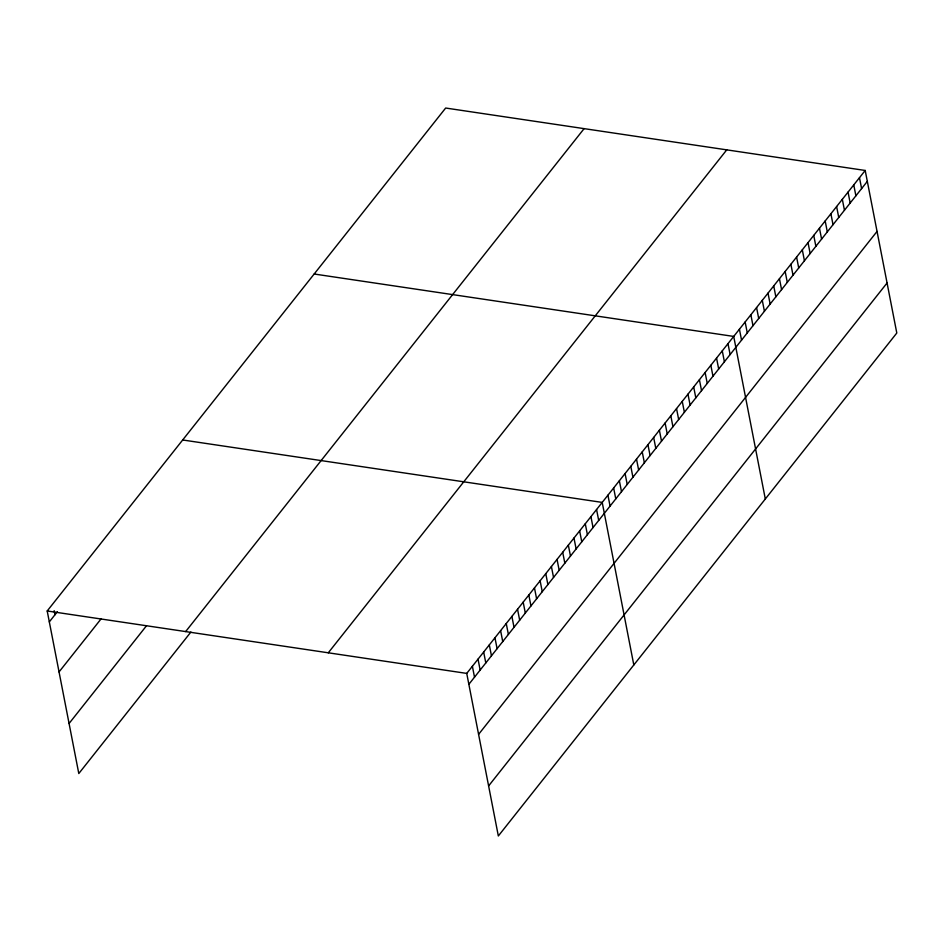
<?xml version="1.0" encoding="UTF-8"?>
<svg xmlns="http://www.w3.org/2000/svg" width="944" height="944" viewBox="0 0 944 944"><rect width="100%" height="100%" fill="white"/><g stroke="black" fill="none" stroke-linecap="round" stroke-linejoin="round"><path stroke-width="1.42" d="M190.889 632.055L78.8 773.537L47.2 610.98L445.662 108.029L865.2 170.463L896.8 333.02L498.338 835.971L466.737 673.402L865.2 170.463M49.324 621.895L57.383 611.712M59.047 671.939L100.984 619.004M69.077 723.493L146.485 625.778M185.649 631.583L584.112 128.632M328.288 652.8L726.75 149.86M468.861 684.317L867.324 181.378M478.584 734.361L877.047 231.422M488.614 785.927L887.077 282.976M314.163 274.008L733.712 336.43L765.313 498.998M182.676 439.975L602.213 502.409L633.813 664.965M47.2 610.98L466.737 673.402M859.488 177.673L861.601 188.588M853.765 184.894L855.889 195.809M848.054 192.104L850.166 203.031M842.331 199.326L844.455 210.241M836.62 206.535L838.732 217.462M830.897 213.757L833.021 224.672M825.186 220.967L827.298 231.894M819.463 228.188L821.587 239.103M813.752 235.41L815.864 246.325M808.029 242.62L810.153 253.535M802.317 249.841L804.43 260.756M796.594 257.051L798.718 267.966M790.883 264.273L793.007 275.188M785.16 271.483L787.284 282.398M779.449 278.704L781.573 289.619M773.726 285.914L775.85 296.841M768.015 293.136L770.139 304.051M762.292 300.345L764.416 311.272M756.581 307.567L758.705 318.482M750.858 314.777L752.982 325.704M745.146 321.998L747.27 332.913M739.423 329.22L741.547 340.135M727.989 343.651L730.113 354.566M722.278 350.861L724.402 361.776M716.555 358.083L718.679 368.998M710.844 365.293L712.968 376.208M705.121 372.514L707.245 383.429M699.41 379.724L701.534 390.651M693.687 386.946L695.811 397.861M687.975 394.155L690.099 405.082M682.252 401.377L684.376 412.292M676.541 408.587L678.665 419.514M670.818 415.808L672.942 426.723M665.107 423.03L667.231 433.945M659.384 430.24L661.508 441.155M653.673 437.461L655.797 448.376M647.95 444.671L650.074 455.586M642.239 451.893L644.363 462.808M636.516 459.103L638.64 470.018M630.804 466.324L632.928 477.239M625.081 473.534L627.205 484.461M619.37 480.756L621.494 491.671M613.647 487.965L615.771 498.892M607.936 495.187L610.06 506.102M596.573 509.524L598.697 520.451M590.932 516.651L593.044 527.566M585.28 523.778L587.404 534.693M579.64 530.906L581.764 541.821M573.987 538.033L576.111 548.948M568.347 545.148L570.471 556.075M562.707 552.275L564.831 563.19M557.054 559.403L559.178 570.318M551.414 566.53L553.538 577.445M545.774 573.657L547.886 584.572M540.121 580.772L542.245 591.699M534.481 587.9L536.605 598.826M528.829 595.027L530.953 605.942M523.188 602.154L525.312 613.069M517.548 609.281L519.672 620.196M511.896 616.408L514.02 627.323M506.255 623.524L508.379 634.451M500.615 630.651L502.727 641.566M494.963 637.778L497.087 648.693M489.322 644.905L491.446 655.82M483.67 652.033L485.794 662.948M478.03 659.148L480.154 670.075M472.389 666.275L474.513 677.202M54.174 610.674L54.964 614.768"/></g></svg>
